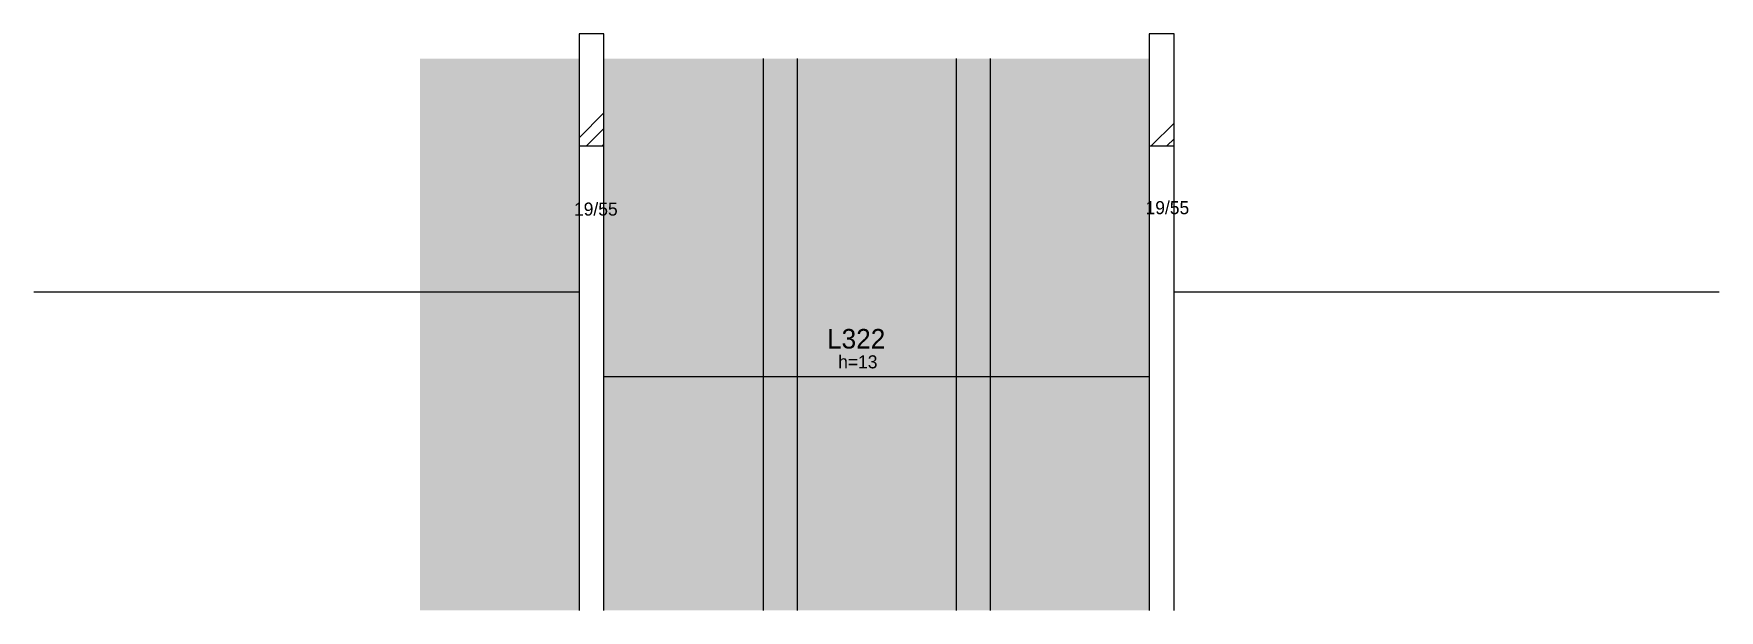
# Model space of a CAD drawing. Header units: metres. Extents: x 3604 to 4896, y 1668 to 2110.
import ezdxf

# ---------------------------------------------------------------- set-up
doc = ezdxf.new("R2010")
doc.units = ezdxf.units.M
for name, color, linetype in [('3', 7, 'Continuous'), ('4', 7, 'Continuous'), ('7', 7, 'Continuous'), ('Hachura', 7, 'Continuous'), ('Painéis', 7, 'Continuous'), ('REAPROVEITAMENTO', 7, 'Continuous')]:
    doc.layers.add(name, color=color, linetype=linetype)

msp = doc.modelspace()

# ---------------------------------------------------------------- hatches: boundary and pattern name
at = {"layer": 'Hachura'}
h = msp.add_hatch(color=7, dxfattribs=at)
h.dxf.hatch_style = 1
h.paths.add_polyline_path([(4163.1, 1667.9), (4189.1, 1667.9), (4189.1, 1667.9), (4189.1, 2090.9), (4189.1, 2090.9), (4163.1, 2090.9), (4163.1, 2090.9), (4163.1, 1667.9)])
h = msp.add_hatch(color=7, dxfattribs=at)
h.dxf.hatch_style = 1
h.paths.add_polyline_path([(4311.1, 1667.9), (4337.1, 1667.9), (4337.1, 1667.9), (4337.1, 2090.9), (4337.1, 2090.9), (4311.1, 2090.9), (4311.1, 2090.9), (4311.1, 1667.9)])
at = {"layer": 'REAPROVEITAMENTO'}
h = msp.add_hatch(color=7, dxfattribs=at)
h.dxf.hatch_style = 1
h.paths.add_polyline_path([(4022.1, 1667.9), (3900.1, 1667.9), (3900.1, 1667.9), (3900.1, 2090.9), (3900.1, 2090.9), (4022.1, 2090.9), (4022.1, 2090.9), (4022.1, 1667.9)])
h = msp.add_hatch(color=7, dxfattribs=at)
h.dxf.hatch_style = 1
h.paths.add_polyline_path([(4163.1, 1667.9), (4041.1, 1667.9), (4041.1, 1667.9), (4041.1, 2090.9), (4041.1, 2090.9), (4163.1, 2090.9), (4163.1, 2090.9), (4163.1, 1667.9)])
h = msp.add_hatch(color=7, dxfattribs=at)
h.dxf.hatch_style = 1
h.paths.add_polyline_path([(4311.1, 1667.9), (4189.1, 1667.9), (4189.1, 1667.9), (4189.1, 2090.9), (4189.1, 2090.9), (4311.1, 2090.9), (4311.1, 2090.9), (4311.1, 1667.9)])
h = msp.add_hatch(color=7, dxfattribs=at)
h.dxf.hatch_style = 1
h.paths.add_polyline_path([(4459.1, 1667.9), (4337.1, 1667.9), (4337.1, 1667.9), (4337.1, 2090.9), (4337.1, 2090.9), (4459.1, 2090.9), (4459.1, 2090.9), (4459.1, 1667.9)])

# ---------------------------------------------------------------- linework, layer by layer
at = {"layer": '3', "color": 7, "lineweight": 25}
for p, q in [((4022.1, 2030.2), (4041.1, 2049.2)), ((4460.6, 2023.9), (4478.1, 2041.4)), ((4027.8, 2023.9), (4041.1, 2037.2)), ((4472.6, 2023.9), (4478.1, 2029.4)), ((4039.8, 2023.9), (4041.1, 2025.2))]:
    msp.add_line(p, q, dxfattribs=at)
for points in [[(4022.1, 2023.9), (4022.1, 1667.9)], [(4041.1, 1667.9), (4041.1, 2023.9)], [(4459.1, 2023.9), (4459.1, 1667.9)], [(4478.1, 1667.9), (4478.1, 2023.9)]]:
    msp.add_lwpolyline(points, dxfattribs=at)
at = {"layer": '7', "color": 7, "lineweight": 25}
for points in [[(4022.1, 2023.9), (4041.1, 2023.9), (4041.1, 2109.9), (4022.1, 2109.9), (4022.1, 2023.9)], [(4459.1, 2023.9), (4478.1, 2023.9), (4478.1, 2109.9), (4459.1, 2109.9), (4459.1, 2023.9)]]:
    msp.add_lwpolyline(points, dxfattribs=at)
at = {"layer": 'Painéis', "color": 7, "lineweight": 25}
for p, q in [((4163.1, 2090.9), (4163.1, 1667.9)), ((4189.1, 2090.9), (4189.1, 1667.9)), ((4311.1, 2090.9), (4311.1, 1667.9)), ((4337.1, 2090.9), (4337.1, 1667.9)), ((4022, 1911.9), (3604, 1911.9)), ((4896, 1911.9), (4478, 1911.9)), ((4459, 1846.9), (4041, 1846.9))]:
    msp.add_line(p, q, dxfattribs=at)

# ---------------------------------------------------------------- texts
at = {"layer": '3', "color": 7, "lineweight": 25}
for s, p in [('19/55', (4018.1, 1970.5)), ('19/55', (4456.2, 1971.6)), ('h=13', (4220.6, 1853.4))]:
    msp.add_text(s, height=10, dxfattribs=at).set_placement(p)
at = {"layer": '4', "color": 7, "lineweight": 25}
msp.add_text('L322', height=15, dxfattribs=at).set_placement((4212.1, 1868.6))

doc.saveas('drawing.dxf')
